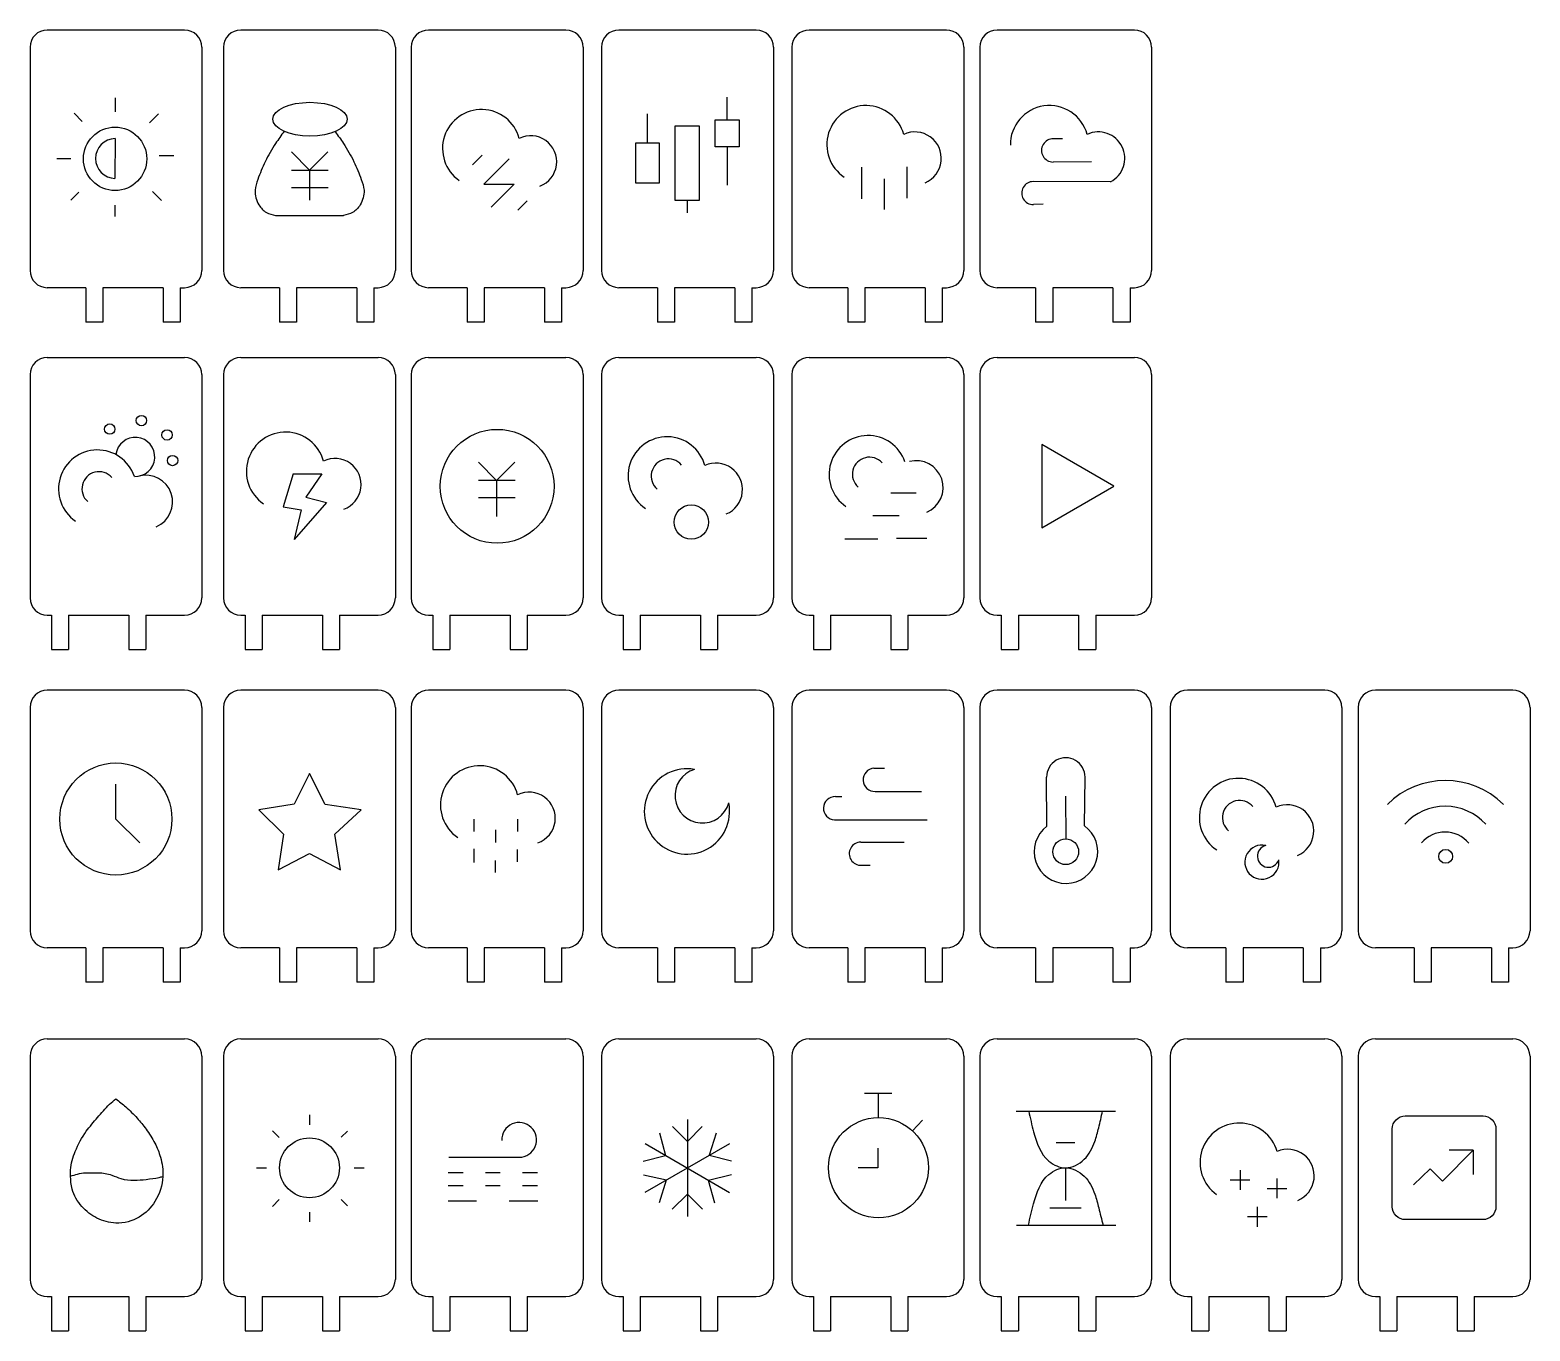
# Model space of a CAD drawing. Header units: millimetres. Extents: x 2133 to 4632, y 1065 to 2652.
# Drawn here: x 2306.8 to 2656.1, y 2348.7 to 2651.7 of the extents above; entities that cross this region are included whole.
import ezdxf

# ---------------------------------------------------------------- set-up
doc = ezdxf.new("R2010")
doc.units = ezdxf.units.MM
doc.layers.add('细实线', color=7, linetype='Continuous', lineweight=25)

msp = doc.modelspace()

# ---------------------------------------------------------------- linework, layer by layer
at = {"color": 7, "linetype": 'Continuous', "lineweight": 25}
for p, q in [((2342.796, 2651.675), (2310.796, 2651.675)), ((2387.878, 2651.675), (2355.878, 2651.675)), ((2431.594, 2651.675), (2399.594, 2651.675)), ((2475.92, 2651.675), (2443.92, 2651.675)), ((2520.245, 2651.675), (2488.245, 2651.675)), ((2564, 2651.675), (2532, 2651.675)), ((2306.796, 2647.675), (2306.796, 2595.675)), ((2346.796, 2647.675), (2346.796, 2595.675)), ((2351.878, 2647.675), (2351.878, 2595.675)), ((2391.878, 2647.675), (2391.878, 2595.675)), ((2395.594, 2647.675), (2395.594, 2595.675)), ((2435.594, 2647.675), (2435.594, 2595.675)), ((2439.92, 2647.675), (2439.92, 2595.675)), ((2479.92, 2647.675), (2479.92, 2595.675)), ((2484.245, 2647.675), (2484.245, 2595.675)), ((2524.245, 2647.675), (2524.245, 2595.675)), ((2528, 2647.675), (2528, 2595.675)), ((2568, 2647.675), (2568, 2595.675)), ((2319.796, 2591.675), (2310.796, 2591.675)), ((2319.796, 2591.675), (2319.796, 2583.675)), ((2337.796, 2591.675), (2323.796, 2591.675)), ((2323.796, 2591.675), (2323.796, 2583.675)), ((2337.796, 2591.675), (2337.796, 2583.675)), ((2341.796, 2591.675), (2341.796, 2583.675)), ((2364.878, 2591.675), (2355.878, 2591.675)), ((2364.878, 2591.675), (2364.878, 2583.675)), ((2382.878, 2591.675), (2368.878, 2591.675)), ((2368.878, 2591.675), (2368.878, 2583.675)), ((2382.878, 2591.675), (2382.878, 2583.675)), ((2386.878, 2591.675), (2386.878, 2583.675)), ((2408.594, 2591.675), (2399.594, 2591.675)), ((2408.594, 2591.675), (2408.594, 2583.675)), ((2426.594, 2591.675), (2412.594, 2591.675)), ((2412.594, 2591.675), (2412.594, 2583.675)), ((2426.594, 2591.675), (2426.594, 2583.675)), ((2430.594, 2591.675), (2430.594, 2583.675)), ((2452.92, 2591.675), (2443.92, 2591.675)), ((2452.92, 2591.675), (2452.92, 2583.675)), ((2470.92, 2591.675), (2456.92, 2591.675)), ((2456.92, 2591.675), (2456.92, 2583.675)), ((2470.92, 2591.675), (2470.92, 2583.675)), ((2474.92, 2591.675), (2474.92, 2583.675)), ((2497.245, 2591.675), (2488.245, 2591.675)), ((2497.245, 2591.675), (2497.245, 2583.675)), ((2515.245, 2591.675), (2501.245, 2591.675)), ((2501.245, 2591.675), (2501.245, 2583.675)), ((2515.245, 2591.675), (2515.245, 2583.675)), ((2519.245, 2591.675), (2519.245, 2583.675)), ((2541, 2591.675), (2532, 2591.675)), ((2541, 2591.675), (2541, 2583.675)), ((2559, 2591.675), (2545, 2591.675)), ((2545, 2591.675), (2545, 2583.675)), ((2559, 2591.675), (2559, 2583.675)), ((2563, 2591.675), (2563, 2583.675)), ((2323.796, 2583.675), (2319.796, 2583.675)), ((2341.796, 2583.675), (2337.796, 2583.675)), ((2368.878, 2583.675), (2364.878, 2583.675)), ((2386.878, 2583.675), (2382.878, 2583.675)), ((2412.594, 2583.675), (2408.594, 2583.675)), ((2430.594, 2583.675), (2426.594, 2583.675)), ((2456.92, 2583.675), (2452.92, 2583.675)), ((2474.92, 2583.675), (2470.92, 2583.675)), ((2501.245, 2583.675), (2497.245, 2583.675)), ((2519.245, 2583.675), (2515.245, 2583.675)), ((2545, 2583.675), (2541, 2583.675)), ((2563, 2583.675), (2559, 2583.675)), ((2310.796, 2575.425), (2342.796, 2575.425)), ((2355.878, 2575.425), (2387.878, 2575.425)), ((2399.594, 2575.425), (2431.594, 2575.425)), ((2443.92, 2575.425), (2475.92, 2575.425)), ((2488.245, 2575.425), (2520.245, 2575.425)), ((2532, 2575.425), (2564, 2575.425)), ((2306.796, 2571.425), (2306.796, 2519.425)), ((2346.796, 2571.425), (2346.796, 2519.425)), ((2351.878, 2571.425), (2351.878, 2519.425)), ((2391.878, 2571.425), (2391.878, 2519.425)), ((2395.594, 2571.425), (2395.594, 2519.425)), ((2435.594, 2571.425), (2435.594, 2519.425)), ((2439.92, 2571.425), (2439.92, 2519.425)), ((2479.92, 2571.425), (2479.92, 2519.425)), ((2484.245, 2571.425), (2484.245, 2519.425)), ((2524.245, 2571.425), (2524.245, 2519.425)), ((2528, 2571.425), (2528, 2519.425)), ((2568, 2571.425), (2568, 2519.425)), ((2310.796, 2515.425), (2311.796, 2515.425)), ((2311.796, 2515.425), (2311.796, 2507.425)), ((2315.796, 2515.425), (2315.796, 2507.425)), ((2315.796, 2515.425), (2329.796, 2515.425)), ((2329.796, 2515.425), (2329.796, 2507.425)), ((2333.796, 2515.425), (2342.796, 2515.425)), ((2333.796, 2515.425), (2333.796, 2507.425)), ((2355.878, 2515.425), (2356.878, 2515.425)), ((2356.878, 2515.425), (2356.878, 2507.425)), ((2360.878, 2515.425), (2360.878, 2507.425)), ((2360.878, 2515.425), (2374.878, 2515.425)), ((2374.878, 2515.425), (2374.878, 2507.425)), ((2378.878, 2515.425), (2387.878, 2515.425)), ((2378.878, 2515.425), (2378.878, 2507.425)), ((2399.594, 2515.425), (2400.594, 2515.425)), ((2400.594, 2515.425), (2400.594, 2507.425)), ((2404.594, 2515.425), (2404.594, 2507.425)), ((2404.594, 2515.425), (2418.594, 2515.425)), ((2418.594, 2515.425), (2418.594, 2507.425)), ((2422.594, 2515.425), (2431.594, 2515.425)), ((2422.594, 2515.425), (2422.594, 2507.425)), ((2443.92, 2515.425), (2444.92, 2515.425)), ((2444.92, 2515.425), (2444.92, 2507.425)), ((2448.92, 2515.425), (2448.92, 2507.425)), ((2448.92, 2515.425), (2462.92, 2515.425)), ((2462.92, 2515.425), (2462.92, 2507.425)), ((2466.92, 2515.425), (2475.92, 2515.425)), ((2466.92, 2515.425), (2466.92, 2507.425)), ((2488.245, 2515.425), (2489.245, 2515.425)), ((2489.245, 2515.425), (2489.245, 2507.425)), ((2493.245, 2515.425), (2493.245, 2507.425)), ((2493.245, 2515.425), (2507.245, 2515.425)), ((2507.245, 2515.425), (2507.245, 2507.425)), ((2511.245, 2515.425), (2520.245, 2515.425)), ((2511.245, 2515.425), (2511.245, 2507.425)), ((2532, 2515.425), (2533, 2515.425)), ((2533, 2515.425), (2533, 2507.425)), ((2537, 2515.425), (2537, 2507.425)), ((2537, 2515.425), (2551, 2515.425)), ((2551, 2515.425), (2551, 2507.425)), ((2555, 2515.425), (2564, 2515.425)), ((2555, 2515.425), (2555, 2507.425)), ((2311.796, 2507.425), (2315.796, 2507.425)), ((2329.796, 2507.425), (2333.796, 2507.425)), ((2356.878, 2507.425), (2360.878, 2507.425)), ((2374.878, 2507.425), (2378.878, 2507.425)), ((2400.594, 2507.425), (2404.594, 2507.425)), ((2418.594, 2507.425), (2422.594, 2507.425)), ((2444.92, 2507.425), (2448.92, 2507.425)), ((2462.92, 2507.425), (2466.92, 2507.425)), ((2489.245, 2507.425), (2493.245, 2507.425)), ((2507.245, 2507.425), (2511.245, 2507.425)), ((2533, 2507.425), (2537, 2507.425)), ((2551, 2507.425), (2555, 2507.425)), ((2342.796, 2497.939), (2310.796, 2497.939)), ((2387.878, 2497.939), (2355.878, 2497.939)), ((2431.594, 2497.939), (2399.594, 2497.939)), ((2475.92, 2497.939), (2443.92, 2497.939)), ((2520.245, 2497.939), (2488.245, 2497.939)), ((2564, 2497.939), (2532, 2497.939)), ((2608.326, 2497.939), (2576.326, 2497.939)), ((2652.127, 2497.939), (2620.127, 2497.939)), ((2306.796, 2493.939), (2306.796, 2441.939)), ((2346.796, 2493.939), (2346.796, 2441.939)), ((2351.878, 2493.939), (2351.878, 2441.939)), ((2391.878, 2493.939), (2391.878, 2441.939)), ((2395.594, 2493.939), (2395.594, 2441.939)), ((2435.594, 2493.939), (2435.594, 2441.939)), ((2439.92, 2493.939), (2439.92, 2441.939)), ((2479.92, 2493.939), (2479.92, 2441.939)), ((2484.245, 2493.939), (2484.245, 2441.939)), ((2524.245, 2493.939), (2524.245, 2441.939)), ((2528, 2493.939), (2528, 2441.939)), ((2568, 2493.939), (2568, 2441.939)), ((2572.326, 2493.939), (2572.326, 2441.939)), ((2612.326, 2493.939), (2612.326, 2441.939)), ((2616.127, 2493.939), (2616.127, 2441.939)), ((2656.127, 2493.939), (2656.127, 2441.939)), ((2319.796, 2437.939), (2310.796, 2437.939)), ((2319.796, 2437.939), (2319.796, 2429.939)), ((2337.796, 2437.939), (2323.796, 2437.939)), ((2323.796, 2437.939), (2323.796, 2429.939)), ((2337.796, 2437.939), (2337.796, 2429.939)), ((2341.796, 2437.939), (2341.796, 2429.939)), ((2364.878, 2437.939), (2355.878, 2437.939)), ((2364.878, 2437.939), (2364.878, 2429.939)), ((2382.878, 2437.939), (2368.878, 2437.939)), ((2368.878, 2437.939), (2368.878, 2429.939)), ((2382.878, 2437.939), (2382.878, 2429.939)), ((2386.878, 2437.939), (2386.878, 2429.939)), ((2408.594, 2437.939), (2399.594, 2437.939)), ((2408.594, 2437.939), (2408.594, 2429.939)), ((2426.594, 2437.939), (2412.594, 2437.939)), ((2412.594, 2437.939), (2412.594, 2429.939)), ((2426.594, 2437.939), (2426.594, 2429.939)), ((2430.594, 2437.939), (2430.594, 2429.939)), ((2452.92, 2437.939), (2443.92, 2437.939)), ((2452.92, 2437.939), (2452.92, 2429.939)), ((2470.92, 2437.939), (2456.92, 2437.939)), ((2456.92, 2437.939), (2456.92, 2429.939)), ((2470.92, 2437.939), (2470.92, 2429.939)), ((2474.92, 2437.939), (2474.92, 2429.939)), ((2497.245, 2437.939), (2488.245, 2437.939)), ((2497.245, 2437.939), (2497.245, 2429.939)), ((2515.245, 2437.939), (2501.245, 2437.939)), ((2501.245, 2437.939), (2501.245, 2429.939)), ((2515.245, 2437.939), (2515.245, 2429.939)), ((2519.245, 2437.939), (2519.245, 2429.939)), ((2541, 2437.939), (2532, 2437.939)), ((2541, 2437.939), (2541, 2429.939)), ((2559, 2437.939), (2545, 2437.939)), ((2545, 2437.939), (2545, 2429.939)), ((2559, 2437.939), (2559, 2429.939)), ((2563, 2437.939), (2563, 2429.939)), ((2585.326, 2437.939), (2576.326, 2437.939)), ((2585.326, 2437.939), (2585.326, 2429.939)), ((2603.326, 2437.939), (2589.326, 2437.939)), ((2589.326, 2437.939), (2589.326, 2429.939)), ((2603.326, 2437.939), (2603.326, 2429.939)), ((2607.326, 2437.939), (2607.326, 2429.939)), ((2629.127, 2437.939), (2620.127, 2437.939)), ((2629.127, 2437.939), (2629.127, 2429.939)), ((2647.127, 2437.939), (2633.127, 2437.939)), ((2633.127, 2437.939), (2633.127, 2429.939)), ((2647.127, 2437.939), (2647.127, 2429.939)), ((2651.127, 2437.939), (2651.127, 2429.939)), ((2323.796, 2429.939), (2319.796, 2429.939)), ((2341.796, 2429.939), (2337.796, 2429.939)), ((2368.878, 2429.939), (2364.878, 2429.939)), ((2386.878, 2429.939), (2382.878, 2429.939)), ((2412.594, 2429.939), (2408.594, 2429.939)), ((2430.594, 2429.939), (2426.594, 2429.939)), ((2456.92, 2429.939), (2452.92, 2429.939)), ((2474.92, 2429.939), (2470.92, 2429.939)), ((2501.245, 2429.939), (2497.245, 2429.939)), ((2519.245, 2429.939), (2515.245, 2429.939)), ((2545, 2429.939), (2541, 2429.939)), ((2563, 2429.939), (2559, 2429.939)), ((2589.326, 2429.939), (2585.326, 2429.939)), ((2607.326, 2429.939), (2603.326, 2429.939)), ((2633.127, 2429.939), (2629.127, 2429.939)), ((2651.127, 2429.939), (2647.127, 2429.939)), ((2310.796, 2416.727), (2342.796, 2416.727)), ((2355.878, 2416.727), (2387.878, 2416.727)), ((2399.594, 2416.727), (2431.594, 2416.727)), ((2443.92, 2416.727), (2475.92, 2416.727)), ((2488.245, 2416.727), (2520.245, 2416.727)), ((2532, 2416.727), (2564, 2416.727)), ((2576.326, 2416.727), (2608.326, 2416.727)), ((2620.127, 2416.727), (2652.127, 2416.727)), ((2306.796, 2412.727), (2306.796, 2360.727)), ((2346.796, 2412.727), (2346.796, 2360.727)), ((2351.878, 2412.727), (2351.878, 2360.727)), ((2391.878, 2412.727), (2391.878, 2360.727)), ((2395.594, 2412.727), (2395.594, 2360.727)), ((2435.594, 2412.727), (2435.594, 2360.727)), ((2439.92, 2412.727), (2439.92, 2360.727)), ((2479.92, 2412.727), (2479.92, 2360.727)), ((2484.245, 2412.727), (2484.245, 2360.727)), ((2524.245, 2412.727), (2524.245, 2360.727)), ((2528, 2412.727), (2528, 2360.727)), ((2568, 2412.727), (2568, 2360.727)), ((2572.326, 2412.727), (2572.326, 2360.727)), ((2612.326, 2412.727), (2612.326, 2360.727)), ((2616.127, 2412.727), (2616.127, 2360.727)), ((2656.127, 2412.727), (2656.127, 2360.727)), ((2310.796, 2356.727), (2311.796, 2356.727)), ((2311.796, 2356.727), (2311.796, 2348.727)), ((2315.796, 2356.727), (2315.796, 2348.727)), ((2315.796, 2356.727), (2329.796, 2356.727)), ((2329.796, 2356.727), (2329.796, 2348.727)), ((2333.796, 2356.727), (2342.796, 2356.727)), ((2333.796, 2356.727), (2333.796, 2348.727)), ((2355.878, 2356.727), (2356.878, 2356.727)), ((2356.878, 2356.727), (2356.878, 2348.727)), ((2360.878, 2356.727), (2360.878, 2348.727)), ((2360.878, 2356.727), (2374.878, 2356.727)), ((2374.878, 2356.727), (2374.878, 2348.727)), ((2378.878, 2356.727), (2387.878, 2356.727)), ((2378.878, 2356.727), (2378.878, 2348.727)), ((2399.594, 2356.727), (2400.594, 2356.727)), ((2400.594, 2356.727), (2400.594, 2348.727)), ((2404.594, 2356.727), (2404.594, 2348.727)), ((2404.594, 2356.727), (2418.594, 2356.727)), ((2418.594, 2356.727), (2418.594, 2348.727)), ((2422.594, 2356.727), (2431.594, 2356.727)), ((2422.594, 2356.727), (2422.594, 2348.727)), ((2443.92, 2356.727), (2444.92, 2356.727)), ((2444.92, 2356.727), (2444.92, 2348.727)), ((2448.92, 2356.727), (2448.92, 2348.727)), ((2448.92, 2356.727), (2462.92, 2356.727)), ((2462.92, 2356.727), (2462.92, 2348.727)), ((2466.92, 2356.727), (2475.92, 2356.727)), ((2466.92, 2356.727), (2466.92, 2348.727)), ((2488.245, 2356.727), (2489.245, 2356.727)), ((2489.245, 2356.727), (2489.245, 2348.727)), ((2493.245, 2356.727), (2493.245, 2348.727)), ((2493.245, 2356.727), (2507.245, 2356.727)), ((2507.245, 2356.727), (2507.245, 2348.727)), ((2511.245, 2356.727), (2520.245, 2356.727)), ((2511.245, 2356.727), (2511.245, 2348.727)), ((2532, 2356.727), (2533, 2356.727)), ((2533, 2356.727), (2533, 2348.727)), ((2537, 2356.727), (2537, 2348.727)), ((2537, 2356.727), (2551, 2356.727)), ((2551, 2356.727), (2551, 2348.727)), ((2555, 2356.727), (2564, 2356.727)), ((2555, 2356.727), (2555, 2348.727)), ((2576.326, 2356.727), (2577.326, 2356.727)), ((2577.326, 2356.727), (2577.326, 2348.727)), ((2581.326, 2356.727), (2581.326, 2348.727)), ((2581.326, 2356.727), (2595.326, 2356.727)), ((2595.326, 2356.727), (2595.326, 2348.727)), ((2599.326, 2356.727), (2608.326, 2356.727)), ((2599.326, 2356.727), (2599.326, 2348.727)), ((2620.127, 2356.727), (2621.127, 2356.727)), ((2621.127, 2356.727), (2621.127, 2348.727)), ((2625.127, 2356.727), (2625.127, 2348.727)), ((2625.127, 2356.727), (2639.127, 2356.727)), ((2639.127, 2356.727), (2639.127, 2348.727)), ((2643.127, 2356.727), (2652.127, 2356.727)), ((2643.127, 2356.727), (2643.127, 2348.727)), ((2311.796, 2348.727), (2315.796, 2348.727)), ((2329.796, 2348.727), (2333.796, 2348.727)), ((2356.878, 2348.727), (2360.878, 2348.727)), ((2374.878, 2348.727), (2378.878, 2348.727)), ((2400.594, 2348.727), (2404.594, 2348.727)), ((2418.594, 2348.727), (2422.594, 2348.727)), ((2444.92, 2348.727), (2448.92, 2348.727)), ((2462.92, 2348.727), (2466.92, 2348.727)), ((2489.245, 2348.727), (2493.245, 2348.727)), ((2507.245, 2348.727), (2511.245, 2348.727)), ((2533, 2348.727), (2537, 2348.727)), ((2551, 2348.727), (2555, 2348.727)), ((2577.326, 2348.727), (2581.326, 2348.727)), ((2595.326, 2348.727), (2599.326, 2348.727)), ((2621.127, 2348.727), (2625.127, 2348.727)), ((2639.127, 2348.727), (2643.127, 2348.727))]:
    msp.add_line(p, q, dxfattribs=at)
for centre, start, end in [((2310.796, 2647.675), 90, 180), ((2342.796, 2647.675), 0, 90), ((2355.878, 2647.675), 90, 180), ((2387.878, 2647.675), 0, 90), ((2399.594, 2647.675), 90, 180), ((2431.594, 2647.675), 0, 90), ((2443.92, 2647.675), 90, 180), ((2475.92, 2647.675), 0, 90), ((2488.245, 2647.675), 90, 180), ((2520.245, 2647.675), 0, 90), ((2532, 2647.675), 90, 180), ((2564, 2647.675), 0, 90), ((2310.796, 2595.675), 180, 270), ((2342.796, 2595.675), 270, 0), ((2355.878, 2595.675), 180, 270), ((2387.878, 2595.675), 270, 0), ((2399.594, 2595.675), 180, 270), ((2431.594, 2595.675), 270, 0), ((2443.92, 2595.675), 180, 270), ((2475.92, 2595.675), 270, 0), ((2488.245, 2595.675), 180, 270), ((2520.245, 2595.675), 270, 0), ((2532, 2595.675), 180, 270), ((2564, 2595.675), 270, 0), ((2310.796, 2571.425), 90, 180), ((2342.796, 2571.425), 0, 90), ((2355.878, 2571.425), 90, 180), ((2387.878, 2571.425), 0, 90), ((2399.594, 2571.425), 90, 180), ((2431.594, 2571.425), 0, 90), ((2443.92, 2571.425), 90, 180), ((2475.92, 2571.425), 0, 90), ((2488.245, 2571.425), 90, 180), ((2520.245, 2571.425), 0, 90), ((2532, 2571.425), 90, 180), ((2564, 2571.425), 0, 90), ((2310.796, 2519.425), 180, 270), ((2342.796, 2519.425), 270, 0), ((2355.878, 2519.425), 180, 270), ((2387.878, 2519.425), 270, 0), ((2399.594, 2519.425), 180, 270), ((2431.594, 2519.425), 270, 0), ((2443.92, 2519.425), 180, 270), ((2475.92, 2519.425), 270, 0), ((2488.245, 2519.425), 180, 270), ((2520.245, 2519.425), 270, 0), ((2532, 2519.425), 180, 270), ((2564, 2519.425), 270, 0), ((2310.796, 2493.939), 90, 180), ((2342.796, 2493.939), 0, 90), ((2355.878, 2493.939), 90, 180), ((2387.878, 2493.939), 0, 90), ((2399.594, 2493.939), 90, 180), ((2431.594, 2493.939), 0, 90), ((2443.92, 2493.939), 90, 180), ((2475.92, 2493.939), 0, 90), ((2488.245, 2493.939), 90, 180), ((2520.245, 2493.939), 0, 90), ((2532, 2493.939), 90, 180), ((2564, 2493.939), 0, 90), ((2576.326, 2493.939), 90, 180), ((2608.326, 2493.939), 0, 90), ((2620.127, 2493.939), 90, 180), ((2652.127, 2493.939), 0, 90), ((2310.796, 2441.939), 180, 270), ((2342.796, 2441.939), 270, 0), ((2355.878, 2441.939), 180, 270), ((2387.878, 2441.939), 270, 0), ((2399.594, 2441.939), 180, 270), ((2431.594, 2441.939), 270, 0), ((2443.92, 2441.939), 180, 270), ((2475.92, 2441.939), 270, 0), ((2488.245, 2441.939), 180, 270), ((2520.245, 2441.939), 270, 0), ((2532, 2441.939), 180, 270), ((2564, 2441.939), 270, 0), ((2576.326, 2441.939), 180, 270), ((2608.326, 2441.939), 270, 0), ((2620.127, 2441.939), 180, 270), ((2652.127, 2441.939), 270, 0), ((2310.796, 2412.727), 90, 180), ((2342.796, 2412.727), 0, 90), ((2355.878, 2412.727), 90, 180), ((2387.878, 2412.727), 0, 90), ((2399.594, 2412.727), 90, 180), ((2431.594, 2412.727), 0, 90), ((2443.92, 2412.727), 90, 180), ((2475.92, 2412.727), 0, 90), ((2488.245, 2412.727), 90, 180), ((2520.245, 2412.727), 0, 90), ((2532, 2412.727), 90, 180), ((2564, 2412.727), 0, 90), ((2576.326, 2412.727), 90, 180), ((2608.326, 2412.727), 0, 90), ((2620.127, 2412.727), 90, 180), ((2652.127, 2412.727), 0, 90), ((2310.796, 2360.727), 180, 270), ((2342.796, 2360.727), 270, 0), ((2355.878, 2360.727), 180, 270), ((2387.878, 2360.727), 270, 0), ((2399.594, 2360.727), 180, 270), ((2431.594, 2360.727), 270, 0), ((2443.92, 2360.727), 180, 270), ((2475.92, 2360.727), 270, 0), ((2488.245, 2360.727), 180, 270), ((2520.245, 2360.727), 270, 0), ((2532, 2360.727), 180, 270), ((2564, 2360.727), 270, 0), ((2576.326, 2360.727), 180, 270), ((2608.326, 2360.727), 270, 0), ((2620.127, 2360.727), 180, 270), ((2652.127, 2360.727), 270, 0)]:
    msp.add_arc(centre, 4, start, end, dxfattribs=at)
at = {"layer": '细实线'}
for p, q in [((2326.639, 2635.887), (2326.639, 2632.654)), ((2469.145, 2630.719), (2469.145, 2636.041)), ((2317.055, 2632.283), (2318.941, 2630.397)), ((2336.71, 2632.14), (2334.603, 2630.033)), ((2450.599, 2625.396), (2450.599, 2632.182)), ((2326.593, 2626.379), (2326.586, 2617.125)), ((2469.145, 2624.489), (2469.145, 2615.563)), ((2547.264, 2626.323), (2544.986, 2626.323)), ((2313.012, 2621.727), (2316.295, 2621.727)), ((2336.857, 2622.416), (2340.287, 2622.416)), ((2367.677, 2623.268), (2371.899, 2619.047)), ((2371.899, 2619.047), (2376.141, 2623.289)), ((2409.835, 2620.275), (2412.099, 2622.539)), ((2418.372, 2621.675), (2412.461, 2615.764)), ((2554.022, 2620.969), (2545.074, 2620.925)), ((2367.717, 2619.067), (2376.201, 2619.067)), ((2371.899, 2619.047), (2371.899, 2612.053)), ((2500.421, 2619.713), (2500.421, 2612.396)), ((2505.701, 2617.004), (2505.701, 2609.883)), ((2511.01, 2619.797), (2511.01, 2612.508)), ((2316.322, 2612.045), (2318.159, 2613.882)), ((2335.312, 2614.102), (2337.419, 2611.995)), ((2367.717, 2615.025), (2376.201, 2615.025)), ((2412.461, 2615.764), (2419.527, 2615.764)), ((2419.527, 2615.764), (2414.198, 2610.436)), ((2558.423, 2616.316), (2540.42, 2616.373)), ((2326.564, 2610.918), (2326.564, 2608.224)), ((2420.375, 2609.719), (2422.558, 2611.902)), ((2459.85, 2611.948), (2459.85, 2609.114)), ((2542.714, 2611.089), (2540.474, 2611.037)), ((2363.969, 2608.48), (2379.828, 2608.48)), ((2341.796, 2591.675), (2342.796, 2591.675)), ((2386.878, 2591.675), (2387.878, 2591.675)), ((2430.594, 2591.675), (2431.594, 2591.675)), ((2474.92, 2591.675), (2475.92, 2591.675)), ((2519.245, 2591.675), (2520.245, 2591.675)), ((2563, 2591.675), (2564, 2591.675)), ((2411.236, 2551.032), (2415.458, 2546.81)), ((2415.458, 2546.81), (2419.701, 2551.052)), ((2368.082, 2548.317), (2365.748, 2540.62)), ((2368.082, 2548.317), (2374.738, 2548.317)), ((2374.738, 2548.317), (2371.065, 2542.898)), ((2411.276, 2546.831), (2419.761, 2546.831)), ((2415.458, 2546.81), (2415.458, 2538.422)), ((2507.248, 2543.873), (2513.17, 2543.873)), ((2365.748, 2540.62), (2369.981, 2539.927)), ((2375.861, 2541.68), (2368.314, 2533.055)), ((2369.981, 2539.927), (2368.314, 2533.055)), ((2371.065, 2542.898), (2375.861, 2541.68)), ((2411.276, 2542.788), (2419.761, 2542.788)), ((2503.117, 2538.596), (2509.222, 2538.596)), ((2496.552, 2533.182), (2504.245, 2533.182)), ((2508.579, 2533.366), (2515.695, 2533.366)), ((2371.878, 2478.579), (2368.33, 2471.385)), ((2375.571, 2471.292), (2371.878, 2478.579)), ((2503.352, 2479.768), (2505.766, 2479.768)), ((2543.633, 2466.268), (2543.548, 2477.705)), ((2552.346, 2466.376), (2552.5, 2477.677)), ((2326.796, 2467.939), (2326.796, 2476.059)), ((2503.641, 2474.382), (2514.431, 2474.382)), ((2548.087, 2463.337), (2548.053, 2473.262)), ((2368.33, 2471.385), (2360.05, 2470.061)), ((2360.05, 2470.061), (2365.86, 2464.438)), ((2383.892, 2470.081), (2375.571, 2471.292)), ((2377.818, 2464.438), (2383.892, 2470.081)), ((2494.357, 2473.156), (2495.858, 2473.156)), ((2326.796, 2467.939), (2332.372, 2462.364)), ((2410.197, 2467.939), (2410.197, 2465.025)), ((2494.148, 2467.766), (2515.704, 2467.766)), ((2365.86, 2464.438), (2364.56, 2456.144)), ((2379.121, 2456.117), (2377.818, 2464.438)), ((2415.2, 2465.44), (2415.2, 2462.467)), ((2364.56, 2456.144), (2371.878, 2459.942)), ((2371.878, 2459.942), (2379.121, 2456.117)), ((2410.174, 2461.039), (2410.174, 2457.859)), ((2420.225, 2460.878), (2420.225, 2457.951)), ((2500.288, 2462.57), (2510.379, 2462.569)), ((2415.153, 2458.32), (2415.153, 2455.486)), ((2500.451, 2457.182), (2502.44, 2457.182)), ((2341.796, 2437.939), (2342.796, 2437.939)), ((2386.878, 2437.939), (2387.878, 2437.939)), ((2430.594, 2437.939), (2431.594, 2437.939)), ((2474.92, 2437.939), (2475.92, 2437.939)), ((2519.245, 2437.939), (2520.245, 2437.939)), ((2563, 2437.939), (2564, 2437.939)), ((2607.326, 2437.939), (2608.326, 2437.939)), ((2651.127, 2437.939), (2652.127, 2437.939)), ((2501.119, 2404.117), (2507.495, 2404.117)), ((2504.307, 2404.117), (2504.309, 2398.408)), ((2536.465, 2399.929), (2559.581, 2399.929)), ((2371.878, 2399.056), (2371.878, 2396.757)), ((2459.882, 2397.951), (2459.882, 2375.407)), ((2514.672, 2397.786), (2512.288, 2395.341)), ((2363.244, 2395.368), (2364.827, 2393.785)), ((2380.707, 2395.296), (2379.295, 2393.883)), ((2453.417, 2394.861), (2454.827, 2389.631)), ((2456.456, 2396.334), (2459.882, 2392.834)), ((2463.307, 2396.334), (2459.882, 2392.834)), ((2466.632, 2394.756), (2464.993, 2389.647)), ((2449.579, 2388.285), (2454.827, 2389.631)), ((2450.04, 2392.425), (2469.698, 2380.952)), ((2450.065, 2381.054), (2469.774, 2392.399)), ((2464.993, 2389.647), (2470.14, 2388.341)), ((2504.245, 2391.311), (2504.245, 2386.727)), ((2545.801, 2392.643), (2550.145, 2392.643)), ((2635.735, 2383.653), (2642.898, 2390.816)), ((2642.898, 2390.816), (2637.333, 2390.816)), ((2642.898, 2390.816), (2642.898, 2385.207)), ((2359.567, 2386.727), (2361.866, 2386.727)), ((2382.259, 2386.727), (2384.587, 2386.727)), ((2404.316, 2389.176), (2420.719, 2389.176)), ((2504.245, 2386.727), (2499.68, 2386.727)), ((2547.928, 2386.727), (2547.928, 2379.133)), ((2588.619, 2386.148), (2588.619, 2381.631)), ((2628.987, 2382.762), (2632.876, 2386.512)), ((2632.876, 2386.512), (2635.735, 2383.653)), ((2404.155, 2382.613), (2407.662, 2382.613)), ((2404.2, 2385.667), (2407.662, 2385.667)), ((2412.854, 2385.667), (2416.255, 2385.667)), ((2412.854, 2382.613), (2416.255, 2382.613)), ((2421.508, 2385.667), (2425.015, 2385.667)), ((2421.508, 2382.613), (2425.015, 2382.613)), ((2449.656, 2385.117), (2455.03, 2383.912)), ((2453.373, 2378.66), (2455.03, 2383.912)), ((2470.139, 2385.099), (2464.822, 2383.797)), ((2466.304, 2378.528), (2464.822, 2383.797)), ((2586.273, 2383.936), (2590.885, 2383.936)), ((2597.163, 2384.203), (2597.163, 2379.646)), ((2364.85, 2379.336), (2363.246, 2377.732)), ((2379.234, 2379.348), (2380.731, 2377.851)), ((2404.155, 2379.043), (2410.776, 2379.043)), ((2418.361, 2379.043), (2425.058, 2379.043)), ((2456.37, 2377.07), (2459.882, 2380.565)), ((2463.394, 2377.07), (2459.882, 2380.565)), ((2594.884, 2381.938), (2599.469, 2381.938)), ((2371.878, 2376.397), (2371.878, 2374.141)), ((2544.304, 2377.422), (2551.593, 2377.422)), ((2592.575, 2377.67), (2592.575, 2372.993)), ((2536.565, 2373.38), (2559.681, 2373.38)), ((2590.336, 2375.418), (2594.881, 2375.418))]:
    msp.add_line(p, q, dxfattribs=at)
for points in [[(2466.367, 2630.719), (2471.922, 2630.719), (2471.922, 2624.489), (2466.367, 2624.489)], [(2457.045, 2629.392), (2462.655, 2629.392), (2462.655, 2611.948), (2457.045, 2611.948)], [(2447.895, 2625.396), (2453.303, 2625.396), (2453.303, 2615.989), (2447.895, 2615.989)], [(2559.193, 2545.425), (2542.404, 2555.119), (2542.404, 2535.732)]]:
    msp.add_lwpolyline(points, close=True, dxfattribs=at)
msp.add_lwpolyline([(2627.063, 2398.791), (2645.191, 2398.791, -0.4142136), (2648.191, 2395.791), (2648.191, 2377.663, -0.4142136), (2645.191, 2374.663), (2627.063, 2374.663, -0.4142136), (2624.063, 2377.663), (2624.063, 2395.791, -0.4142136)], format="xyb", close=True, dxfattribs=at)
for centre, radius in [((2326.613, 2621.675), 7.378), ((2332.739, 2560.712), 1.211), ((2325.37, 2558.756), 1.211), ((2338.706, 2557.371), 1.211), ((2415.594, 2545.425), 13.26), ((2340.011, 2551.421), 1.211), ((2460.803, 2537.079), 3.998), ((2326.796, 2467.939), 13.051), ((2548, 2460.332), 3.006), ((2636.482, 2459.243), 1.616), ((2504.409, 2386.758), 11.651), ((2371.878, 2386.727), 6.965)]:
    msp.add_circle(centre, radius, dxfattribs=at)
for centre, radius, start, end in [((2501.479, 2624.973), 9.108, 15.2554, 236.30418), ((2544.21, 2624.973), 9.108, 15.2554, 180.94971), ((2411.95, 2624.088), 9.08, 15.00247, 235.13144), ((2423.395, 2620.993), 6.067, 290.65397, 116.15752), ((2512.865, 2621.787), 6.158, 292.85682, 114.96642), ((2555.597, 2621.787), 6.158, 297.31272, 114.96642), ((2326.685, 2621.752), 4.628, 91.1395, 268.76764), ((2545.061, 2623.625), 2.7, 88.40435, 270.29046), ((2411.95, 2624.088), 9.08, 293.56477, 293.66216), ((2540.412, 2613.705), 2.669, 89.81683, 271.33908), ((2366.327, 2548.906), 9.141, 14.98579, 235.79008), ((2501.946, 2548.186), 9.063, 18.71802, 235.61331), ((2322.517, 2544.816), 9.063, 18.71802, 235.61331), ((2331.314, 2552.269), 4.549, 267.30766, 173.23384), ((2455.179, 2547.844), 9.108, 15.2554, 236.30418), ((2377.853, 2545.834), 6.067, 289.33309, 116.37754), ((2455.453, 2547.799), 3.998, 40.23433, 229.87907), ((2466.565, 2544.658), 6.158, 292.85682, 114.96642), ((2502.301, 2548.214), 3.977, 41.82376, 228.40646), ((2513.204, 2545.14), 6.239, 292.85881, 104.66995), ((2322.871, 2544.844), 3.977, 41.82376, 228.40646), ((2333.774, 2541.77), 6.239, 292.85881, 104.66995), ((2366.327, 2548.906), 9.141, 315.12482, 315.16925), ((2377.853, 2545.834), 6.067, 213.77749, 213.86373), ((2411.535, 2471.209), 9.141, 14.98579, 235.79008), ((2548.024, 2477.738), 4.476, 359.2199, 180.4259), ((2459.796, 2469.714), 9.937, 79.97421, 11.42918), ((2463.388, 2473.396), 6.381, 106.97397, 344.42942), ((2503.498, 2477.075), 2.697, 93.09215, 273.04637), ((2588.229, 2468.312), 9.108, 15.2554, 236.30418), ((2636.428, 2457.688), 19.215, 45.27849, 134.72296), ((2423.061, 2468.138), 6.067, 289.33309, 116.37754), ((2494.271, 2470.46), 2.697, 88.16431, 267.38621), ((2588.503, 2468.267), 3.998, 40.23433, 229.87907), ((2599.615, 2465.127), 6.158, 292.85682, 114.96642), ((2636.362, 2458.203), 12.713, 42.0375, 137.66479), ((2548.063, 2460.345), 7.397, 126.78959, 54.61992), ((2636.33, 2457.774), 7.146, 39.37888, 139.94851), ((2500.288, 2459.873), 2.697, 89.99404, 273.48121), ((2593.694, 2457.896), 3.977, 77.25982, 7.77997), ((2595.212, 2459.287), 2.569, 104.43839, 340.6014), ((2420.716, 2393.227), 4.051, 269.95556, 181.86869), ((2588.44, 2387.98), 9.165, 16.14834, 234.61217), ((2599.698, 2384.858), 6.18, 292.2304, 113.40446)]:
    msp.add_arc(centre, radius, start, end, dxfattribs=at)
msp.add_ellipse((2372.001, 2630.908), major_axis=(-8.66, 0), ratio=0.4532323, dxfattribs=at)
for points in [[(2365.989, 2628.083), (2364.001, 2625.257), (2361.585, 2621.015), (2359.851, 2616.851), (2359.214, 2614.347), (2360.112, 2610.957), (2361.862, 2609.207), (2363.969, 2608.48)], [(2420.317, 2467.939), (2420.317, 2465.048)], [(2326.796, 2402.786), (2325.322, 2401.52), (2322.523, 2398.443), (2319.914, 2395.231), (2317.345, 2390.56), (2316.235, 2386.204), (2316.235, 2384.807), (2316.609, 2381.775), (2318.883, 2377.714), (2322.398, 2375.021), (2326.796, 2373.843), (2332.25, 2375.252), (2335.902, 2378.904), (2337.744, 2384.716), (2337.176, 2389.203), (2335.892, 2392.454), (2333.829, 2395.716), (2331.736, 2398.312), (2329.108, 2400.89), (2326.796, 2402.786)], [(2539.376, 2399.929), (2540.532, 2395.082), (2544.085, 2388.267), (2548, 2386.727), (2552.312, 2388.711), (2554.78, 2392.865), (2555.687, 2396.051), (2556.593, 2399.929)], [(2539.323, 2373.38), (2540.532, 2378.371), (2544.085, 2385.187), (2548, 2386.727), (2552.312, 2384.742), (2554.78, 2380.588), (2555.687, 2377.403), (2556.684, 2373.38)], [(2316.235, 2384.807), (2317.874, 2385.266), (2319.697, 2385.581), (2320.602, 2385.581), (2322.779, 2385.581), (2325.835, 2385.017), (2327.986, 2384.218), (2331.029, 2383.824), (2333.888, 2384.034), (2336.852, 2384.493), (2337.744, 2384.716)]]:
    msp.add_spline(points, degree=3, dxfattribs=at)
msp.add_open_spline([(2377.857, 2628.017), (2378.517, 2627.107), (2380.131, 2624.879), (2382.256, 2621.165), (2383.75, 2617.484), (2384.911, 2614.075), (2384.078, 2611.125), (2382.111, 2609.046), (2380.562, 2608.662), (2379.828, 2608.48)], degree=3, knots=[0.0820171, 0.0820171, 0.0820171, 0.0820171, 3.4551307, 8.3366565, 12.8477761, 15.4311886, 18.9384381, 21.4129217, 23.6415507, 23.6415507, 23.6415507, 23.6415507], dxfattribs=at)

doc.saveas('drawing.dxf')
